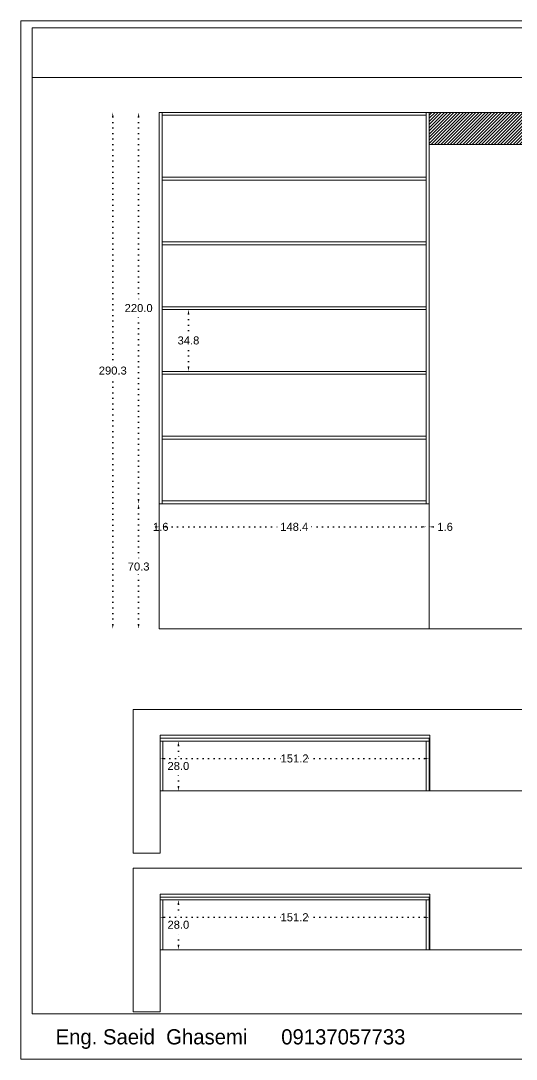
# Model space of a CAD drawing. Header units: inches. Extents: x -212 to 2684, y -258 to 1343.
# Drawn here: x 931 to 1209, y 539 to 1122 of the extents above; entities that cross this region are included whole.
import ezdxf

# ---------------------------------------------------------------- set-up
doc = ezdxf.new("R2010")
doc.units = ezdxf.units.IN
doc.header["$MEASUREMENT"] = 0
doc.linetypes.add('ACAD_ISO07W100', pattern=[3, 0, -3])
doc.styles.get("Standard").update_dxf_attribs({"font": 'arial.ttf'})
doc.dimstyles.get("Standard").update_dxf_attribs({"dimtxt": 4.5, "dimasz": 2.5, "dimexe": 0.18, "dimexo": 0.0625, "dimgap": 0.09, "dimtad": 0, "dimtih": 1, "dimtoh": 1, "dimdec": 1, "dimzin": 0, "dimdsep": 46, "dimtxsty": 'Standard', "dimcen": 0.09, "dimse1": 1, "dimse2": 1, "dimadec": 0, "dimazin": 0, "dimtfac": 1, "dimtdec": 1, "dimtofl": 0, "dimtmove": 0, "dimatfit": 3, "dimfxl": 1, "dimtolj": 1, "dimtzin": 0, "dimarcsym": 0})

# ---------------------------------------------------------------- blocks, each defined once
blk = doc.blocks.new('*D40')
at = {"color": 0, "linetype": 'ACAD_ISO07W100', "lineweight": -2, "transparency": 16777216}
for p, q in [((997.01, 848.37), (997.01, 817.96)), ((997.01, 783.07), (997.01, 813.18))]:
    blk.add_line(p, q, dxfattribs=at)
at = {"color": 0, "transparency": 16777216}
for points in [[(996.59, 848.37), (997.43, 848.37), (997.01, 850.87)], [(996.59, 783.07), (997.43, 783.07), (997.01, 780.57)]]:
    blk.add_solid(points, dxfattribs=at)
at = {"layer": 'Defpoints', "color": 0, "transparency": 16777216}
for p in [(997.01, 850.87), (1008.64, 850.87), (1008.64, 780.57)]:
    blk.add_point(p, dxfattribs=at)
at = {"color": 0, "lineweight": 20, "transparency": 16777216, "insert": (997.01, 815.57), "char_height": 4.5, "attachment_point": 5}
blk.add_mtext('\\A1;70.3', dxfattribs=at)
blk = doc.blocks.new('*D45')
at = {"color": 0, "linetype": 'ACAD_ISO07W100', "lineweight": -2, "transparency": 16777216}
for p, q in [((997.01, 1068.37), (997.01, 963.26)), ((997.01, 853.37), (997.01, 958.48))]:
    blk.add_line(p, q, dxfattribs=at)
at = {"color": 0, "transparency": 16777216}
for points in [[(996.59, 1068.37), (997.43, 1068.37), (997.01, 1070.87)], [(996.59, 853.37), (997.43, 853.37), (997.01, 850.87)]]:
    blk.add_solid(points, dxfattribs=at)
at = {"layer": 'Defpoints', "color": 0, "transparency": 16777216}
for p in [(1008.64, 1070.87), (997.01, 850.87), (1008.64, 850.87)]:
    blk.add_point(p, dxfattribs=at)
at = {"color": 0, "lineweight": 20, "transparency": 16777216, "insert": (997.01, 960.87), "char_height": 4.5, "attachment_point": 5}
blk.add_mtext('\\A1;220.0', dxfattribs=at)
blk = doc.blocks.new('*D39')
at = {"color": 0, "linetype": 'ACAD_ISO07W100', "lineweight": -2, "transparency": 16777216}
for p, q in [((1006.14, 837.88), (1003.64, 837.88)), ((1012.74, 837.88), (1015.24, 837.88))]:
    blk.add_line(p, q, dxfattribs=at)
at = {"color": 0, "transparency": 16777216}
for points in [[(1006.14, 838.3), (1006.14, 837.46), (1008.64, 837.88)], [(1012.74, 838.3), (1012.74, 837.46), (1010.24, 837.88)]]:
    blk.add_solid(points, dxfattribs=at)
at = {"layer": 'Defpoints', "color": 0, "transparency": 16777216}
for p in [(1010.24, 850.87), (1010.24, 837.88), (1008.64, 780.57)]:
    blk.add_point(p, dxfattribs=at)
at = {"color": 0, "lineweight": 20, "transparency": 16777216, "insert": (1009.44, 837.88), "char_height": 4.5, "attachment_point": 5}
blk.add_mtext('\\A1;1.6', dxfattribs=at)
blk = doc.blocks.new('*D42')
at = {"color": 0, "linetype": 'ACAD_ISO07W100', "lineweight": -2, "transparency": 16777216}
for p, q in [((1012.74, 837.88), (1076.98, 837.88)), ((1156.14, 837.88), (1091.9, 837.88))]:
    blk.add_line(p, q, dxfattribs=at)
at = {"color": 0, "transparency": 16777216}
for points in [[(1012.74, 838.3), (1012.74, 837.46), (1010.24, 837.88)], [(1156.14, 838.3), (1156.14, 837.46), (1158.64, 837.88)]]:
    blk.add_solid(points, dxfattribs=at)
at = {"layer": 'Defpoints', "color": 0, "transparency": 16777216}
for p in [(1010.24, 850.87), (1158.64, 850.87), (1010.24, 837.88)]:
    blk.add_point(p, dxfattribs=at)
at = {"color": 0, "lineweight": 20, "transparency": 16777216, "insert": (1084.44, 837.88), "char_height": 4.5, "attachment_point": 5}
blk.add_mtext('\\A1;148.4', dxfattribs=at)
blk = doc.blocks.new('*D43')
at = {"color": 0, "linetype": 'ACAD_ISO07W100', "lineweight": -2, "transparency": 16777216}
for p, q in [((1156.14, 837.88), (1153.64, 837.88)), ((1162.74, 837.88), (1165.24, 837.88))]:
    blk.add_line(p, q, dxfattribs=at)
at = {"color": 0, "transparency": 16777216}
for points in [[(1156.14, 838.3), (1156.14, 837.46), (1158.64, 837.88)], [(1162.74, 838.3), (1162.74, 837.46), (1160.24, 837.88)]]:
    blk.add_solid(points, dxfattribs=at)
at = {"layer": 'Defpoints', "color": 0, "transparency": 16777216}
for p in [(1158.64, 850.87), (1160.24, 837.88), (1160.24, 780.57)]:
    blk.add_point(p, dxfattribs=at)
at = {"color": 0, "lineweight": 20, "transparency": 16777216, "insert": (1169.21, 837.88), "char_height": 4.5, "attachment_point": 5}
blk.add_mtext('\\A1;1.6', dxfattribs=at)
blk = doc.blocks.new('*D142')
at = {"color": 0, "linetype": 'ACAD_ISO07W100', "lineweight": -2, "transparency": 16777216}
for p, q in [((1025, 957.57), (1025, 945.06)), ((1025, 927.77), (1025, 940.28))]:
    blk.add_line(p, q, dxfattribs=at)
at = {"color": 0, "transparency": 16777216}
for points in [[(1024.59, 957.57), (1025.42, 957.57), (1025, 960.07)], [(1024.59, 927.77), (1025.42, 927.77), (1025, 925.27)]]:
    blk.add_solid(points, dxfattribs=at)
at = {"layer": 'Defpoints', "color": 0, "transparency": 16777216}
for p in [(1084.44, 960.07), (1025, 925.27), (1084.44, 925.27)]:
    blk.add_point(p, dxfattribs=at)
at = {"color": 0, "lineweight": 20, "transparency": 16777216, "insert": (1025, 942.67), "char_height": 4.5, "attachment_point": 5}
blk.add_mtext('\\A1;34.8', dxfattribs=at)
blk = doc.blocks.new('*D169')
at = {"color": 0, "linetype": 'ACAD_ISO07W100', "lineweight": -2, "transparency": 16777216}
for p, q in [((982.48, 1068.37), (982.48, 928.11)), ((982.48, 783.07), (982.48, 923.33))]:
    blk.add_line(p, q, dxfattribs=at)
at = {"color": 0, "transparency": 16777216}
for points in [[(982.06, 1068.37), (982.89, 1068.37), (982.48, 1070.87)], [(982.06, 783.07), (982.89, 783.07), (982.48, 780.57)]]:
    blk.add_solid(points, dxfattribs=at)
at = {"layer": 'Defpoints', "color": 0, "transparency": 16777216}
for p in [(982.48, 1070.87), (1008.64, 1070.87), (1008.64, 780.57)]:
    blk.add_point(p, dxfattribs=at)
at = {"color": 0, "lineweight": 20, "transparency": 16777216, "insert": (982.48, 925.72), "char_height": 4.5, "attachment_point": 5}
blk.add_mtext('\\A1;290.3', dxfattribs=at)
blk = doc.blocks.new('*D198')
at = {"color": 0, "linetype": 'ACAD_ISO07W100', "lineweight": -2, "transparency": 16777216}
for p, q in [((1019.34, 714.95), (1019.34, 705.84)), ((1019.34, 691.95), (1019.34, 701.06))]:
    blk.add_line(p, q, dxfattribs=at)
at = {"color": 0, "transparency": 16777216}
for points in [[(1018.92, 714.95), (1019.76, 714.95), (1019.34, 717.45)], [(1018.92, 691.95), (1019.76, 691.95), (1019.34, 689.45)]]:
    blk.add_solid(points, dxfattribs=at)
at = {"layer": 'Defpoints', "color": 0, "transparency": 16777216}
for p in [(1014.02, 717.45), (1019.34, 717.45), (1010.62, 689.45)]:
    blk.add_point(p, dxfattribs=at)
at = {"color": 0, "lineweight": 20, "transparency": 16777216, "insert": (1019.34, 703.45), "char_height": 4.5, "attachment_point": 5}
blk.add_mtext('\\A1;28.0', dxfattribs=at)
blk = doc.blocks.new('*D190')
at = {"color": 0, "linetype": 'ACAD_ISO07W100', "lineweight": -2, "transparency": 16777216}
for p, q in [((1011.52, 707.67), (1077.17, 707.67)), ((1157.72, 707.67), (1092.07, 707.67))]:
    blk.add_line(p, q, dxfattribs=at)
at = {"color": 0, "transparency": 16777216}
for points in [[(1011.52, 708.08), (1011.52, 707.25), (1009.02, 707.67)], [(1157.72, 708.08), (1157.72, 707.25), (1160.22, 707.67)]]:
    blk.add_solid(points, dxfattribs=at)
at = {"layer": 'Defpoints', "color": 0, "transparency": 16777216}
for p in [(1009.02, 717.45), (1160.22, 717.45), (1009.02, 707.67)]:
    blk.add_point(p, dxfattribs=at)
at = {"color": 0, "lineweight": 20, "transparency": 16777216, "insert": (1084.62, 707.67), "char_height": 4.5, "attachment_point": 5}
blk.add_mtext('\\A1;151.2', dxfattribs=at)
blk = doc.blocks.new('*D200')
at = {"color": 0, "linetype": 'ACAD_ISO07W100', "lineweight": -2, "transparency": 16777216}
for p, q in [((1019.34, 625.7), (1019.34, 616.59)), ((1019.34, 602.7), (1019.34, 611.81))]:
    blk.add_line(p, q, dxfattribs=at)
at = {"color": 0, "transparency": 16777216}
for points in [[(1018.92, 625.7), (1019.76, 625.7), (1019.34, 628.2)], [(1018.92, 602.7), (1019.76, 602.7), (1019.34, 600.2)]]:
    blk.add_solid(points, dxfattribs=at)
at = {"layer": 'Defpoints', "color": 0, "transparency": 16777216}
for p in [(1014.02, 628.2), (1019.34, 628.2), (1010.62, 600.2)]:
    blk.add_point(p, dxfattribs=at)
at = {"color": 0, "lineweight": 20, "transparency": 16777216, "insert": (1019.34, 614.2), "char_height": 4.5, "attachment_point": 5}
blk.add_mtext('\\A1;28.0', dxfattribs=at)
blk = doc.blocks.new('*D191')
at = {"color": 0, "linetype": 'ACAD_ISO07W100', "lineweight": -2, "transparency": 16777216}
for p, q in [((1011.52, 618.41), (1077.17, 618.41)), ((1157.72, 618.41), (1092.07, 618.41))]:
    blk.add_line(p, q, dxfattribs=at)
at = {"color": 0, "transparency": 16777216}
for points in [[(1011.52, 618.83), (1011.52, 618), (1009.02, 618.41)], [(1157.72, 618.83), (1157.72, 618), (1160.22, 618.41)]]:
    blk.add_solid(points, dxfattribs=at)
at = {"layer": 'Defpoints', "color": 0, "transparency": 16777216}
for p in [(1009.02, 628.2), (1160.22, 628.2), (1009.02, 618.41)]:
    blk.add_point(p, dxfattribs=at)
at = {"color": 0, "lineweight": 20, "transparency": 16777216, "insert": (1084.62, 618.41), "char_height": 4.5, "attachment_point": 5}
blk.add_mtext('\\A1;151.2', dxfattribs=at)

msp = doc.modelspace()

# ---------------------------------------------------------------- hatches: boundary and pattern name
at = {"lineweight": 20}
h = msp.add_hatch(dxfattribs=at)
h.set_pattern_fill('ANSI31', color=256, scale=10)
h.set_pattern_definition([(45, (826.7569, 781.8106), (-0.8838835, 0.8838835), [])])
h.paths.add_polyline_path([(1223.54, 1070.87), (1160.24, 1070.87), (1160.24, 1052.87), (1223.54, 1052.87)])
h.paths.add_polyline_path([(1561.54, 1070.87), (1496.64, 1070.87), (1496.64, 1051.67), (1561.54, 1051.67)])

# ---------------------------------------------------------------- linework, layer by layer
for p, q in [((1008.64, 780.57), (1008.64, 1070.87)), ((1561.54, 1070.87), (1008.64, 1070.87)), ((1010.24, 850.87), (1010.24, 1070.87)), ((1158.64, 1070.87), (1010.24, 1070.87)), ((1158.64, 1069.27), (1010.24, 1069.27)), ((1158.64, 850.87), (1158.64, 1070.87)), ((1160.24, 780.57), (1160.24, 1070.87)), ((1160.24, 1070.87), (1561.54, 1070.87)), ((1160.24, 1052.87), (1223.54, 1052.87)), ((1158.64, 1034.47), (1010.24, 1034.47)), ((1158.64, 1032.87), (1010.24, 1032.87)), ((1158.64, 998.07), (1010.24, 998.07)), ((1158.64, 996.47), (1010.24, 996.47)), ((1158.64, 961.67), (1010.24, 961.67)), ((1158.64, 960.07), (1010.24, 960.07)), ((1158.64, 925.27), (1010.24, 925.27)), ((1158.64, 923.67), (1010.24, 923.67)), ((1158.64, 888.87), (1010.24, 888.87)), ((1158.64, 887.27), (1010.24, 887.27)), ((1158.64, 852.47), (1010.24, 852.47)), ((1160.24, 850.87), (1008.64, 850.87)), ((1160.24, 780.57), (1160.24, 850.57)), ((1008.64, 780.57), (1561.54, 780.57)), ((994.02, 654.53), (994.02, 735.19)), ((994.02, 735.19), (1657.47, 735.19)), ((1009.02, 720.75), (1160.62, 720.75)), ((1009.02, 654.53), (1009.02, 720.75)), ((1009.02, 691.05), (1009.02, 719.05)), ((1160.22, 719.05), (1009.02, 719.05)), ((1160.22, 689.45), (1160.22, 719.05)), ((1160.62, 689.45), (1160.62, 720.75)), ((1160.62, 691.05), (1160.62, 719.05)), ((1160.22, 717.45), (1009.02, 717.45)), ((1010.62, 689.45), (1010.62, 717.45)), ((1158.62, 689.45), (1158.62, 717.45)), ((1160.62, 689.45), (1009.02, 689.45)), ((1160.62, 689.45), (1223.92, 689.45)), ((1009.02, 654.53), (994.02, 654.53)), ((994.02, 565.28), (994.02, 645.94)), ((994.02, 645.94), (1657.47, 645.94)), ((1009.02, 565.28), (1009.02, 631.5)), ((1009.02, 631.5), (1160.62, 631.5)), ((1160.62, 600.2), (1160.62, 631.5)), ((1009.02, 601.8), (1009.02, 629.8)), ((1160.22, 629.8), (1009.02, 629.8)), ((1160.22, 628.2), (1009.02, 628.2)), ((1010.62, 600.2), (1010.62, 628.2)), ((1158.62, 600.2), (1158.62, 628.2)), ((1160.22, 600.2), (1160.22, 629.8)), ((1160.62, 601.8), (1160.62, 629.8)), ((1160.62, 600.2), (1009.02, 600.2)), ((1160.62, 600.2), (1223.92, 600.2)), ((1009.02, 565.28), (994.02, 565.28))]:
    msp.add_line(p, q, dxfattribs=at)
for points in [[(930.79, 538.62), (1756.42, 538.62), (1756.42, 1122.4), (930.79, 1122.4)], [(937.23, 1118.39), (1288.15, 1118.39), (1288.15, 1090.59), (937.23, 1090.59)], [(937.23, 564.05), (1747.14, 564.05), (1747.14, 1090.59), (937.23, 1090.59)]]:
    msp.add_lwpolyline(points, close=True, dxfattribs=at)

# ---------------------------------------------------------------- texts
at = {"lineweight": 20, "insert": (916.23, 555.48), "char_height": 8.5286, "attachment_point": 1}
msp.add_mtext_dynamic_manual_height_columns('{\\fPlantagenet Cherokee|b0|i0|c0|p18;^IEng. Saeid  Ghasemi      09137057733}', width=376.7178, gutter_width=42.13, heights=[0], dxfattribs=at)

# ---------------------------------------------------------------- dimensions: what is measured, and where the dimension line sits
at = {"lineweight": 20}
for base, p1, p2, angle, picture, middle in [((982.48, 1070.87), (1008.64, 780.57), (1008.64, 1070.87), 270, '*D169', (982.48, 925.72)), ((997.01, 850.87), (1008.64, 1070.87), (1008.64, 850.87), 90, '*D45', (997.01, 960.87)), ((1025, 925.27), (1084.44, 960.07), (1084.44, 925.27), 90, '*D142', (1025, 942.67)), ((1019.34, 717.45), (1010.62, 689.45), (1014.02, 717.45), 270, '*D198', (1019.34, 703.45)), ((1019.34, 628.2), (1010.62, 600.2), (1014.02, 628.2), 270, '*D200', (1019.34, 614.2))]:
    dim = msp.add_linear_dim(base=base, p1=p1, p2=p2, angle=angle, dimstyle='Standard', dxfattribs=at)
    dim.commit()
    dim.dimension.update_dxf_attribs({"geometry": picture, "text_midpoint": middle})
dim = msp.add_linear_dim(base=(997.01, 850.87), p1=(1008.64, 780.57), p2=(1008.64, 850.87), angle=270, dimstyle='Standard', dxfattribs=at)
dim.commit()
dim.dimension.update_dxf_attribs({"geometry": '*D40', "text_midpoint": (997.01, 815.57), "dimtype": 160})
for base, p1, p2, picture, middle in [((1010.24, 837.88), (1008.64, 780.57), (1010.24, 850.87), '*D39', (1009.44, 837.88)), ((1160.24, 837.88), (1158.64, 850.87), (1160.24, 780.57), '*D43', (1169.21, 837.88))]:
    dim = msp.add_linear_dim(base=base, p1=p1, p2=p2, dimstyle='Standard', dxfattribs=at)
    dim.commit()
    dim.dimension.update_dxf_attribs({"geometry": picture, "text_midpoint": middle, "dimtype": 160})
for base, p1, p2, picture, middle in [((1010.24, 837.88), (1158.64, 850.87), (1010.24, 850.87), '*D42', (1084.44, 837.88)), ((1009.02, 707.67), (1160.22, 717.45), (1009.02, 717.45), '*D190', (1084.62, 707.67)), ((1009.02, 618.41), (1160.22, 628.2), (1009.02, 628.2), '*D191', (1084.62, 618.41))]:
    dim = msp.add_linear_dim(base=base, p1=p1, p2=p2, dimstyle='Standard', dxfattribs=at)
    dim.commit()
    dim.dimension.update_dxf_attribs({"geometry": picture, "text_midpoint": middle})

doc.saveas('drawing.dxf')
